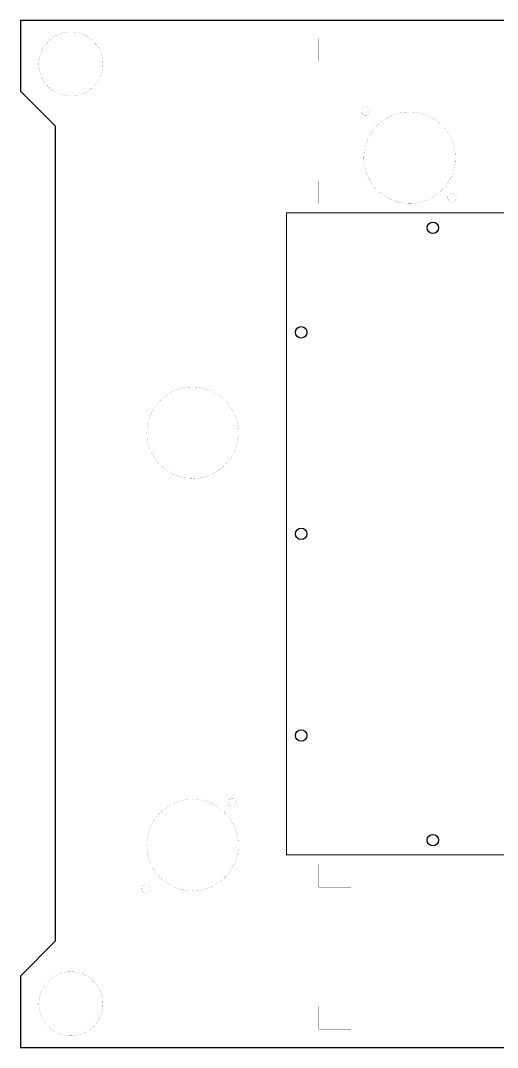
# Model space of a CAD drawing. Extents: x 0 to 11.5, y 0 to 11.2.
# Drawn here: x 0 to 5.21, y 0 to 11.21 of the extents above; entities that cross this region are included whole.
import ezdxf

# ---------------------------------------------------------------- set-up
doc = ezdxf.new("R2010")
doc.units = 0
doc.layers.add('20', color=53, linetype='CONTINUOUS')
doc.layers.add('22', color=253, linetype='CONTINUOUS')

msp = doc.modelspace()

# ---------------------------------------------------------------- linework, layer by layer
at = {"layer": '20'}
for p, q in [((5.969397, 11.21), (0, 11.21)), ((0, 11.21), (0, 10.44)), ((0, 10.44), (0.38, 10.06)), ((0.38, 10.06), (0.38, 1.16)), ((0.38, 1.16), (0, 0.78)), ((0, 0.78), (0, 0)), ((0, 0), (11.21, 0))]:
    msp.add_line(p, q, dxfattribs=at)
for points, const_width in [([(0.550131, 10.385719, 1), (0.550131, 11.085708, 1), (0.550131, 10.385719)], 0.000984), ([(3.258784, 11.01248, 1), (3.258784, 11.011988)], 0.000492), ([(3.25903, 11.012234, 1), (3.258538, 11.012234)], 0.000492), ([(3.60903, 11.012234, 1), (3.608538, 11.012234)], 0.000492), ([(3.608784, 11.011988, 1), (3.608784, 11.01248)], 0.000492), ([(3.258784, 10.76248, 1), (3.258784, 10.761988)], 0.000492), ([(3.258538, 10.762234, 1), (3.25903, 10.762234)], 0.000492), ([(3.608538, 10.762234, 1), (3.60903, 10.762234)], 0.000492), ([(3.608784, 10.761988, 1), (3.608784, 10.76248)], 0.000492), ([(3.769981, 10.176569, 1), (3.769981, 10.271009, 1), (3.769981, 10.176569)], 0.000984), ([(4.250055, 9.212234, 1), (4.250055, 10.212234, 1), (4.250055, 9.212234)], 0.000984), ([(3.258784, 9.46248, 1), (3.258784, 9.461988)], 0.000492), ([(3.25903, 9.462234, 1), (3.258538, 9.462234)], 0.000492), ([(3.60903, 9.462234, 1), (3.608538, 9.462234)], 0.000492), ([(3.608784, 9.461988, 1), (3.608784, 9.46248)], 0.000492), ([(4.71448, 9.232159, 1), (4.71448, 9.3266, 1), (4.71448, 9.232159)], 0.000984), ([(3.258784, 9.21248, 1), (3.258784, 9.211988)], 0.000492), ([(3.258538, 9.212234, 1), (3.25903, 9.212234)], 0.000492), ([(3.608538, 9.212234, 1), (3.60903, 9.212234)], 0.000492), ([(3.608784, 9.211988, 1), (3.608784, 9.21248)], 0.000492), ([(1.88, 6.21, 1), (1.88, 7.21, 1), (1.88, 6.21)], 0.000984), ([(1.880055, 1.710026, 1), (1.880055, 2.710026, 1), (1.880055, 1.710026)], 0.000984), ([(2.31291, 2.62723, 1), (2.31291, 2.721671, 1), (2.31291, 2.62723)], 0.000984), ([(3.25903, 2.000026, 1), (3.258538, 2.000026)], 0.000492), ([(3.258784, 2.000272, 1), (3.258784, 1.99978)], 0.000492), ([(3.60903, 2.000026, 1), (3.608538, 2.000026)], 0.000492), ([(3.608784, 1.99978, 1), (3.608784, 2.000272)], 0.000492), ([(1.3685, 1.68273, 1), (1.3685, 1.777171, 1), (1.3685, 1.68273)], 0.000984), ([(3.258784, 1.750272, 1), (3.258784, 1.74978)], 0.000492), ([(3.258538, 1.750026, 1), (3.25903, 1.750026)], 0.000492), ([(3.608538, 1.750026, 1), (3.60903, 1.750026)], 0.000492), ([(3.608784, 1.74978, 1), (3.608784, 1.750272)], 0.000492), ([(0.550131, 0.126552, 1), (0.550131, 0.826541, 1), (0.550131, 0.126552)], 0.000984), ([(3.25903, 0.450026, 1), (3.258538, 0.450026)], 0.000492), ([(3.258784, 0.450272, 1), (3.258784, 0.44978)], 0.000492), ([(3.60903, 0.450026, 1), (3.608538, 0.450026)], 0.000492), ([(3.608784, 0.44978, 1), (3.608784, 0.450272)], 0.000492), ([(3.258784, 0.200272, 1), (3.258784, 0.19978)], 0.000492), ([(3.258538, 0.200026, 1), (3.25903, 0.200026)], 0.000492), ([(3.608538, 0.200026, 1), (3.60903, 0.200026)], 0.000492), ([(3.608784, 0.19978, 1), (3.608784, 0.200272)], 0.000492)]:
    msp.add_lwpolyline(points, format="xyb", dxfattribs=dict(at, const_width=const_width))
at = {"layer": '20', "const_width": 0.000984}
for points in [[(3.608784, 11.012234), (3.258784, 11.012234)], [(3.258784, 11.012234), (3.258784, 10.762234)], [(3.608784, 10.762234), (3.608784, 11.012234)], [(3.258784, 10.762234), (3.608784, 10.762234)], [(3.608784, 9.462234), (3.258784, 9.462234)], [(3.258784, 9.462234), (3.258784, 9.212234)], [(3.608784, 9.212234), (3.608784, 9.462234)], [(3.258784, 9.212234), (3.608784, 9.212234)], [(3.258784, 1.750026), (3.258784, 2.000026)], [(3.258784, 2.000026), (3.608784, 2.000026)], [(3.608784, 2.000026), (3.608784, 1.750026)], [(3.608784, 1.750026), (3.258784, 1.750026)], [(3.258784, 0.200026), (3.258784, 0.450026)], [(3.258784, 0.450026), (3.608784, 0.450026)], [(3.608784, 0.450026), (3.608784, 0.200026)], [(3.608784, 0.200026), (3.258784, 0.200026)]]:
    msp.add_lwpolyline(points, dxfattribs=at)
at = {"layer": '20'}
for centre in [(4.505, 8.948), (3.066, 7.806), (3.066, 5.606), (3.066, 3.406), (4.505, 2.263)]:
    msp.add_circle(centre, 0.0625, dxfattribs=at)
at = {"layer": '22', "const_width": 0.012}
for points in [[(8.305, 9.11), (2.905, 9.11)], [(2.905, 9.11), (2.905, 2.102)], [(2.905, 2.102), (8.305, 2.102)]]:
    msp.add_lwpolyline(points, dxfattribs=at)
at = {"layer": '22', "const_width": 0.006}
for points in [[(2.905, 9.113, 1), (2.905, 9.107)], [(2.908, 9.11, 1), (2.902, 9.11)], [(2.905, 2.105, 1), (2.905, 2.099)], [(2.902, 2.102, 1), (2.908, 2.102)]]:
    msp.add_lwpolyline(points, format="xyb", dxfattribs=at)

doc.saveas('drawing.dxf')
